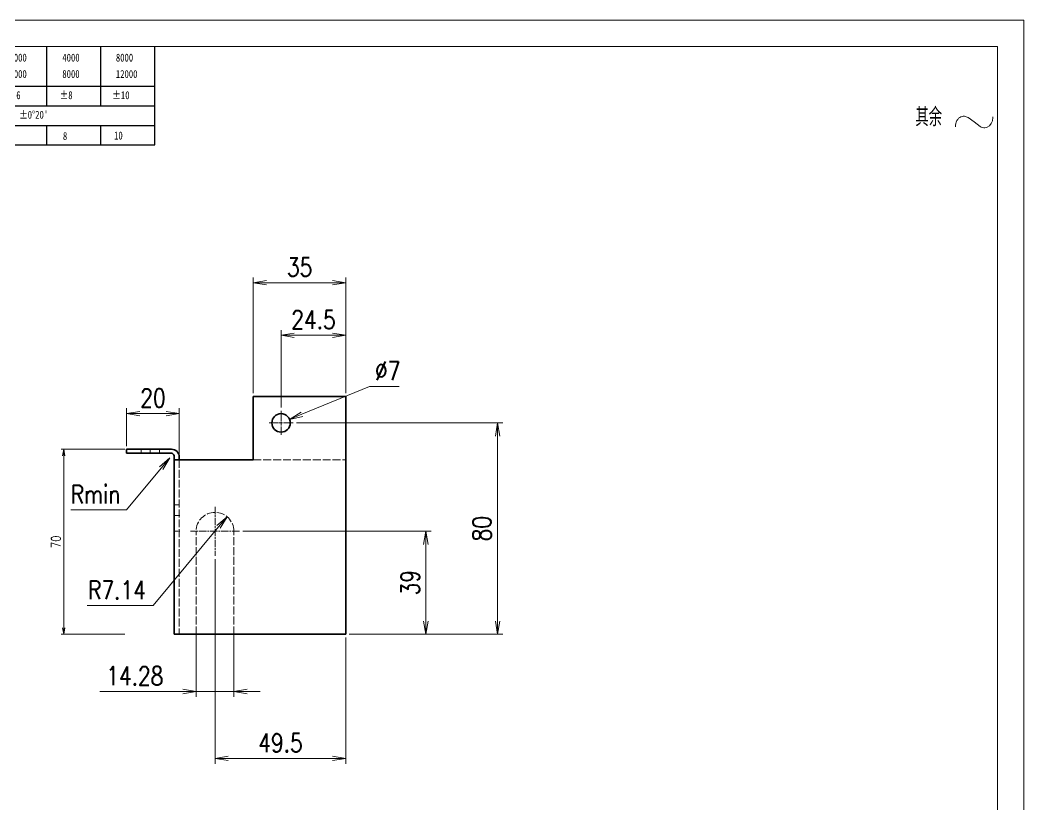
# Model space of a CAD drawing. Header units: inches. Extents: x 269 to 10986, y 1043 to 4337.
# Drawn here: x 4840.9 to 5220.7, y 2699.5 to 2996.5 of the extents above; entities that cross this region are included whole.
import ezdxf

# ---------------------------------------------------------------- set-up
doc = ezdxf.new("R2010")
doc.units = ezdxf.units.IN
doc.header["$MEASUREMENT"] = 0
for name, pattern in [('AM_ISO02W050x2', [3.75, 3, -0.75]), ('AM_ISO08W050x2', [9, 6, -0.75, 1.5, -0.75]), ('DOT2', [0.125, 0, -0.125])]:
    doc.linetypes.add(name, pattern=pattern)
for name, color, linetype, lineweight in [('中心线', 2, 'AM_ISO08W050x2', 18), ('图框', 7, 'Continuous', 18), ('标注线', 3, 'Continuous', 18), ('粗实线', 7, 'Continuous', 35), ('虚线', 1, 'AM_ISO02W050x2', 18)]:
    doc.layers.add(name, color=color, linetype=linetype, lineweight=lineweight)
doc.layers.add('图\\M+19E79\\M+195B6\\M+18E9A', color=7, linetype='Continuous')
doc.layers.add('打印', color=7, linetype='Continuous', lineweight=15, plot=False)
doc.layers.add('打印-禁用', color=7, linetype='Continuous', lineweight=15, plot=False)
doc.styles.add('DIM', font='romans.shx', dxfattribs={"width": 0.8, "bigfont": 'bigfont.shx'})
doc.styles.add('国标', font='simfang.ttf', dxfattribs={"width": 0.8})
doc.styles.add('机械长仿宋', font='gbenor.shx', dxfattribs={"height": 1, "bigfont": 'gbcbig.shx'})
doc.dimstyles.new('XR 1-1$0', dxfattribs={"dimtxt": 3.5, "dimasz": 2.5, "dimexe": 1, "dimexo": 0.625, "dimgap": 1.2, "dimtad": 1, "dimzin": 9, "dimdsep": 46, "dimtxsty": 'DIM', "dimblk": 'OPEN', "dimcen": 0, "dimclrd": 8, "dimclre": 8, "dimclrt": 2, "dimazin": 2, "dimtfac": 0.5, "dimtmove": 0, "dimatfit": 3, "dimldrblk": 'OPEN', "dimfxl": 0, "dimtolj": 2, "dimlwd": 18, "dimlwe": 18, "dimarcsym": 0})
doc.dimstyles.new('XR 1-2$0', dxfattribs={"dimscale": 2, "dimtxt": 3.5, "dimasz": 2.5, "dimexe": 1, "dimexo": 0.625, "dimgap": 1.2, "dimtad": 1, "dimdsep": 46, "dimtxsty": 'DIM', "dimblk": 'OPEN', "dimcen": 0, "dimclrd": 8, "dimclre": 8, "dimclrt": 2, "dimazin": 2, "dimtfac": 0.5, "dimtmove": 0, "dimatfit": 3, "dimldrblk": 'OPEN', "dimfxl": 0, "dimtolj": 2, "dimlwd": 13, "dimlwe": 13, "dimarcsym": 0})
doc.dimstyles.new('XR 1-2$3', dxfattribs={"dimscale": 2, "dimtxt": 3.5, "dimasz": 2.5, "dimexe": 1, "dimexo": 0.625, "dimgap": 1.2, "dimtad": 1, "dimtoh": 1, "dimdsep": 46, "dimtxsty": 'DIM', "dimblk": 'OPEN', "dimcen": 0, "dimclrd": 8, "dimclre": 8, "dimclrt": 2, "dimazin": 2, "dimtfac": 0.5, "dimtofl": 0, "dimtmove": 0, "dimatfit": 3, "dimldrblk": 'OPEN', "dimfxl": 0, "dimtolj": 2, "dimlwd": 18, "dimlwe": 18, "dimarcsym": 0})
doc.dimstyles.new('XR 1-2$4', dxfattribs={"dimscale": 2, "dimtxt": 3.5, "dimasz": 2.5, "dimexe": 1, "dimexo": 0.625, "dimgap": 1.2, "dimtad": 1, "dimtoh": 1, "dimdsep": 46, "dimtxsty": 'DIM', "dimblk": 'OPEN', "dimcen": 0, "dimclrd": 8, "dimclre": 8, "dimclrt": 2, "dimazin": 2, "dimtfac": 0.5, "dimtofl": 0, "dimtmove": 0, "dimatfit": 3, "dimldrblk": 'OPEN', "dimfxl": 0, "dimtolj": 2, "dimlwd": 18, "dimlwe": 18, "dimarcsym": 0})

# ---------------------------------------------------------------- blocks, each defined once
blk = doc.blocks.new('GZDEH零件A3图框V01版')
at = {"layer": '图\\M+19E79\\M+195B6\\M+18E9A', "color": 9}
for p, q in [((3092.64, -1561.98), (3092.64, -1554.46)), ((3102.86, -1561.98), (3102.86, -1554.46)), ((3113.09, -1573.08), (3113.09, -1554.46)), ((2996.09, -1561.98), (3113.09, -1561.98)), ((3092.64, -1565.68), (3092.64, -1561.98)), ((3102.86, -1565.68), (3102.86, -1561.98)), ((2996.09, -1565.68), (3113.09, -1565.68)), ((2996.09, -1569.38), (3113.09, -1569.38)), ((3092.64, -1573.08), (3092.64, -1569.38)), ((3102.86, -1573.08), (3102.86, -1569.38)), ((2990.09, -1573.08), (3113.09, -1573.08))]:
    blk.add_line(p, q, dxfattribs=at)
at = {"layer": '图框', "linetype": 'Continuous'}
for p, q in [((3272.49, -1554.46), (2882.49, -1554.46)), ((3272.49, -1832.96), (3272.49, -1554.46))]:
    blk.add_line(p, q, dxfattribs=at)
at = {"layer": '打印-禁用', "linetype": 'Continuous'}
for p, q in [((3277.49, -1549.46), (2857.49, -1549.46)), ((3277.49, -1846.46), (3277.49, -1549.46))]:
    blk.add_line(p, q, dxfattribs=at)
at = {"layer": '图\\M+19E79\\M+195B6\\M+18E9A', "color": 9, "style": '国标', "width": 0.8}
for s, p in [('2000', (3085.57, -1557.31)), ('4000', (3095.57, -1557.31)), ('8000', (3105.7, -1557.31)), ('4000', (3085.57, -1560.41)), ('8000', (3095.57, -1560.41)), ('12000', (3105.7, -1560.41)), ('±6', (3085.22, -1564.42)), ('±8', (3095.06, -1564.42)), ('±10', (3105.02, -1564.42)), ("±0%%D20'", (3087.38, -1568.12)), ('10', (3105.36, -1572.06)), ('8', (3095.68, -1572.15))]:
    blk.add_text(s, height=1.5, dxfattribs=at).set_placement(p)
blk = doc.blocks.new('DEH A3')
at = {"layer": '图框'}
blk.add_blockref('GZDEH零件A3图框V01版', (-2857.49, 1846.46), dxfattribs=at)
blk = doc.blocks.new('其余不去材料')
at = {"layer": '标注线', "color": 2, "lineweight": 13}
for points in [[(0, 0.17), (0.01, 0.48), (0.07, 0.79), (0.16, 1.09), (0.28, 1.36), (0.44, 1.6), (0.62, 1.8), (0.82, 1.97), (1.04, 2.09), (1.26, 2.17), (1.49, 2.21), (1.72, 2.21), (1.94, 2.17), (2.37, 1.97), (2.41, 1.95)], [(2.41, 1.95), (3.55, 1.11), (4.7, 0.27)], [(4.7, 0.27), (4.91, 0.14), (5.14, 0.05), (5.37, 0), (5.6, 0), (5.82, 0.04), (6.04, 0.11), (6.45, 0.38), (6.79, 0.8), (7.02, 1.34), (7.11, 1.95), (7.11, 2.09)]]:
    blk.add_lwpolyline(points, dxfattribs=at)
at = {"layer": '标注线', "color": 7, "linetype": 'DOT2', "style": '机械长仿宋'}
blk.add_text('其余', height=3.5, dxfattribs=at).set_placement((-7.56, 0.3))
blk = doc.blocks.new('_Open')
at = {"color": 0, "linetype": 'ByBlock', "lineweight": -2}
for p, q in [((-1, 0.167), (0, 0)), ((-1, -0.167), (0, 0)), ((0, 0), (-1, 0))]:
    blk.add_line(p, q, dxfattribs=at)
blk = doc.blocks.new('*D385')
at = {"layer": 'Defpoints', "color": 0, "transparency": 16777216}
for p in [(4897.53, 2830.77), (4898.17, 2831.54)]:
    blk.add_point(p, dxfattribs=at)
at = {"layer": '标注线', "color": 8, "lineweight": 18, "transparency": 16777216}
for p, q in [((4881.19, 2811.09), (4894.34, 2826.93)), ((4860.12, 2811.09), (4881.19, 2811.09))]:
    blk.add_line(p, q, dxfattribs=at)
at = {"layer": '标注线', "color": 8, "lineweight": 18, "transparency": 16777216, "xscale": 5, "yscale": 5, "zscale": 5, "rotation": 50.29563143015528}
blk.add_blockref('_Open', (4897.53, 2830.77), dxfattribs=at)
at = {"layer": '标注线', "color": 2, "transparency": 16777216, "insert": (4869.45, 2816.99), "char_height": 7, "attachment_point": 5, "style": 'DIM'}
blk.add_mtext('\\A2;{\\Fromans,bigfont|c134;Rmin}', dxfattribs=at)
blk = doc.blocks.new('*D386')
at = {"layer": 'Defpoints', "color": 0, "transparency": 16777216}
for p in [(4881.17, 2847.56), (4881.17, 2834.04), (4901.17, 2830.54)]:
    blk.add_point(p, dxfattribs=at)
at = {"layer": '标注线', "color": 8, "lineweight": 13, "transparency": 16777216}
for p, q in [((4881.17, 2835.29), (4881.17, 2849.56)), ((4901.17, 2831.79), (4901.17, 2849.56)), ((4896.17, 2847.56), (4886.17, 2847.56))]:
    blk.add_line(p, q, dxfattribs=at)
at = {"layer": '标注线', "color": 8, "lineweight": 13, "transparency": 16777216, "xscale": 5, "yscale": 5, "zscale": 5, "rotation": 180}
blk.add_blockref('_Open', (4881.17, 2847.56), dxfattribs=at)
at = {"layer": '标注线', "color": 8, "lineweight": 13, "transparency": 16777216, "xscale": 5, "yscale": 5, "zscale": 5}
blk.add_blockref('_Open', (4901.17, 2847.56), dxfattribs=at)
at = {"layer": '标注线', "color": 2, "transparency": 16777216, "insert": (4891.17, 2853.46), "char_height": 7, "attachment_point": 5, "style": 'DIM'}
blk.add_mtext('\\A2;20', dxfattribs=at)
blk = doc.blocks.new('*D387')
at = {"layer": 'Defpoints', "color": 0, "transparency": 16777216}
for p in [(4914.67, 2793.76), (4964.17, 2764.04), (4914.67, 2717.07)]:
    blk.add_point(p, dxfattribs=at)
at = {"layer": '标注线', "color": 8, "lineweight": 13, "transparency": 16777216}
for p, q in [((4914.67, 2792.51), (4914.67, 2715.07)), ((4964.17, 2762.79), (4964.17, 2715.07)), ((4959.17, 2717.07), (4919.67, 2717.07))]:
    blk.add_line(p, q, dxfattribs=at)
at = {"layer": '标注线', "color": 8, "lineweight": 13, "transparency": 16777216, "xscale": 5, "yscale": 5, "zscale": 5, "rotation": 180}
blk.add_blockref('_Open', (4914.67, 2717.07), dxfattribs=at)
at = {"layer": '标注线', "color": 8, "lineweight": 13, "transparency": 16777216, "xscale": 5, "yscale": 5, "zscale": 5}
blk.add_blockref('_Open', (4964.17, 2717.07), dxfattribs=at)
at = {"layer": '标注线', "color": 2, "transparency": 16777216, "insert": (4939.42, 2722.97), "char_height": 7, "attachment_point": 5, "style": 'DIM'}
blk.add_mtext('\\A2;49.5', dxfattribs=at)
blk = doc.blocks.new('*D388')
at = {"layer": 'Defpoints', "color": 0, "transparency": 16777216}
for p in [(4907.53, 2766.73), (4921.81, 2766.73), (4907.53, 2742.4)]:
    blk.add_point(p, dxfattribs=at)
at = {"layer": '标注线', "color": 8, "lineweight": 13, "transparency": 16777216}
for p, q in [((4907.53, 2765.48), (4907.53, 2740.4)), ((4921.81, 2765.48), (4921.81, 2740.4)), ((4902.53, 2742.4), (4871.13, 2742.4)), ((4921.81, 2742.4), (4907.53, 2742.4)), ((4926.81, 2742.4), (4931.81, 2742.4))]:
    blk.add_line(p, q, dxfattribs=at)
at = {"layer": '标注线', "color": 8, "lineweight": 13, "transparency": 16777216, "xscale": 5, "yscale": 5, "zscale": 5}
blk.add_blockref('_Open', (4907.53, 2742.4), dxfattribs=at)
at = {"layer": '标注线', "color": 8, "lineweight": 13, "transparency": 16777216, "xscale": 5, "yscale": 5, "zscale": 5, "rotation": 180}
blk.add_blockref('_Open', (4921.81, 2742.4), dxfattribs=at)
at = {"layer": '标注线', "color": 2, "transparency": 16777216, "insert": (4884.33, 2748.3), "char_height": 7, "attachment_point": 5, "style": 'DIM'}
blk.add_mtext('\\A2;14.28', dxfattribs=at)
blk = doc.blocks.new('*D389')
at = {"layer": 'Defpoints', "color": 0, "transparency": 16777216}
for p in [(4923.95, 2803.04), (4994.45, 2803.04), (4964.17, 2764.04)]:
    blk.add_point(p, dxfattribs=at)
at = {"layer": '标注线', "color": 8, "lineweight": 13, "transparency": 16777216}
for p, q in [((4925.2, 2803.04), (4996.45, 2803.04)), ((4994.45, 2769.04), (4994.45, 2798.04)), ((4965.42, 2764.04), (4996.45, 2764.04))]:
    blk.add_line(p, q, dxfattribs=at)
at = {"layer": '标注线', "color": 8, "lineweight": 13, "transparency": 16777216, "xscale": 5, "yscale": 5, "zscale": 5}
for p, rotation in [((4994.45, 2803.04), 90), ((4994.45, 2764.04), 270)]:
    blk.add_blockref('_Open', p, dxfattribs=dict(at, rotation=rotation))
at = {"layer": '标注线', "color": 2, "transparency": 16777216, "insert": (4988.55, 2783.54), "char_height": 7, "attachment_point": 5, "rotation": 90, "style": 'DIM'}
blk.add_mtext('\\A2;39', dxfattribs=at)
blk = doc.blocks.new('*D390')
at = {"layer": 'Defpoints', "color": 0, "transparency": 16777216}
for p in [(4944.22, 2844.04), (5021.58, 2844.04), (4964.17, 2764.04)]:
    blk.add_point(p, dxfattribs=at)
at = {"layer": '标注线', "color": 8, "lineweight": 13, "transparency": 16777216}
for p, q in [((4945.47, 2844.04), (5023.58, 2844.04)), ((5021.58, 2769.04), (5021.58, 2839.04)), ((4965.42, 2764.04), (5023.58, 2764.04))]:
    blk.add_line(p, q, dxfattribs=at)
at = {"layer": '标注线', "color": 8, "lineweight": 13, "transparency": 16777216, "xscale": 5, "yscale": 5, "zscale": 5}
for p, rotation in [((5021.58, 2844.04), 90), ((5021.58, 2764.04), 270)]:
    blk.add_blockref('_Open', p, dxfattribs=dict(at, rotation=rotation))
at = {"layer": '标注线', "color": 2, "transparency": 16777216, "insert": (5015.68, 2804.04), "char_height": 7, "attachment_point": 5, "rotation": 90, "style": 'DIM'}
blk.add_mtext('\\A2;80', dxfattribs=at)
blk = doc.blocks.new('*D391')
at = {"layer": 'Defpoints', "color": 0, "transparency": 16777216}
for p in [(4939.67, 2877.19), (4964.17, 2854.04), (4939.67, 2848.59)]:
    blk.add_point(p, dxfattribs=at)
at = {"layer": '标注线', "color": 8, "lineweight": 13, "transparency": 16777216}
for p, q in [((4939.67, 2849.84), (4939.67, 2879.19)), ((4964.17, 2855.29), (4964.17, 2879.19)), ((4959.17, 2877.19), (4944.67, 2877.19))]:
    blk.add_line(p, q, dxfattribs=at)
at = {"layer": '标注线', "color": 8, "lineweight": 13, "transparency": 16777216, "xscale": 5, "yscale": 5, "zscale": 5, "rotation": 180}
blk.add_blockref('_Open', (4939.67, 2877.19), dxfattribs=at)
at = {"layer": '标注线', "color": 8, "lineweight": 13, "transparency": 16777216, "xscale": 5, "yscale": 5, "zscale": 5}
blk.add_blockref('_Open', (4964.17, 2877.19), dxfattribs=at)
at = {"layer": '标注线', "color": 2, "transparency": 16777216, "insert": (4951.92, 2883.09), "char_height": 7, "attachment_point": 5, "style": 'DIM'}
blk.add_mtext('\\A2;24.5', dxfattribs=at)
blk = doc.blocks.new('*D392')
at = {"layer": 'Defpoints', "color": 0, "transparency": 16777216}
for p in [(4929.17, 2897.08), (4929.17, 2854.04), (4964.17, 2854.04)]:
    blk.add_point(p, dxfattribs=at)
at = {"layer": '标注线', "color": 8, "lineweight": 13, "transparency": 16777216}
for p, q in [((4929.17, 2855.29), (4929.17, 2899.08)), ((4964.17, 2855.29), (4964.17, 2899.08)), ((4959.17, 2897.08), (4934.17, 2897.08))]:
    blk.add_line(p, q, dxfattribs=at)
at = {"layer": '标注线', "color": 8, "lineweight": 13, "transparency": 16777216, "xscale": 5, "yscale": 5, "zscale": 5, "rotation": 180}
blk.add_blockref('_Open', (4929.17, 2897.08), dxfattribs=at)
at = {"layer": '标注线', "color": 8, "lineweight": 13, "transparency": 16777216, "xscale": 5, "yscale": 5, "zscale": 5}
blk.add_blockref('_Open', (4964.17, 2897.08), dxfattribs=at)
at = {"layer": '标注线', "color": 2, "transparency": 16777216, "insert": (4946.67, 2902.98), "char_height": 7, "attachment_point": 5, "style": 'DIM'}
blk.add_mtext('\\A2;35', dxfattribs=at)
blk = doc.blocks.new('*D393')
at = {"layer": 'Defpoints', "color": 0, "transparency": 16777216}
for p in [(4942.91, 2845.38), (4936.43, 2842.71)]:
    blk.add_point(p, dxfattribs=at)
at = {"layer": '标注线', "color": 8, "lineweight": 18, "transparency": 16777216}
for p, q in [((4973.18, 2857.84), (4947.53, 2847.28)), ((4984.38, 2857.84), (4973.18, 2857.84))]:
    blk.add_line(p, q, dxfattribs=at)
at = {"layer": '标注线', "color": 8, "lineweight": 18, "transparency": 16777216, "xscale": 5, "yscale": 5, "zscale": 5, "rotation": 202.3842217428539}
blk.add_blockref('_Open', (4942.91, 2845.38), dxfattribs=at)
at = {"layer": '标注线', "color": 2, "transparency": 16777216, "insert": (4979.98, 2863.74), "char_height": 7, "attachment_point": 5, "style": 'DIM'}
blk.add_mtext('\\A2;∅7', dxfattribs=at)
blk = doc.blocks.new('*D448')
at = {"layer": 'Defpoints', "color": 0, "transparency": 16777216}
for p in [(4919.23, 2808.53), (4914.67, 2803.04)]:
    blk.add_point(p, dxfattribs=at)
at = {"layer": '标注线', "color": 8, "lineweight": 18, "transparency": 16777216}
for p, q in [((4891.32, 2774.92), (4916.04, 2804.69)), ((4866.25, 2774.92), (4891.32, 2774.92))]:
    blk.add_line(p, q, dxfattribs=at)
at = {"layer": '标注线', "color": 8, "lineweight": 18, "transparency": 16777216, "xscale": 5, "yscale": 5, "zscale": 5, "rotation": 50.29156218332785}
blk.add_blockref('_Open', (4919.23, 2808.53), dxfattribs=at)
at = {"layer": '标注线', "color": 2, "transparency": 16777216, "insert": (4877.58, 2780.82), "char_height": 7, "attachment_point": 5, "style": 'DIM'}
blk.add_mtext('\\A2;R7.14', dxfattribs=at)
blk = doc.blocks.new('*D1249')
at = {"color": 8, "lineweight": 18, "transparency": 16777216}
for p, q in [((4880.54, 2834.04), (4856.42, 2834.04)), ((4857.42, 2831.54), (4857.42, 2766.54)), ((4880.54, 2764.04), (4856.42, 2764.04))]:
    blk.add_line(p, q, dxfattribs=at)
at = {"layer": 'Defpoints', "color": 0, "transparency": 16777216}
for p in [(4881.17, 2834.04), (4857.42, 2764.04), (4881.17, 2764.04)]:
    blk.add_point(p, dxfattribs=at)
at = {"color": 8, "lineweight": 18, "transparency": 16777216, "xscale": 2.5, "yscale": 2.5, "zscale": 2.5}
for p, rotation in [((4857.42, 2834.04), 90), ((4857.42, 2764.04), 270)]:
    blk.add_blockref('_Open', p, dxfattribs=dict(at, rotation=rotation))
at = {"color": 2, "transparency": 16777216, "insert": (4854.47, 2799.04), "char_height": 3.5, "attachment_point": 5, "rotation": 90, "style": 'DIM'}
blk.add_mtext('\\A2;70', dxfattribs=at)

msp = doc.modelspace()

# ---------------------------------------------------------------- linework, layer by layer
at = {"layer": '中心线', "ltscale": 0.2275}
for p, q in [((4939.67, 2848.593), (4939.67, 2839.493)), ((4944.22, 2844.043), (4935.12, 2844.043))]:
    msp.add_line(p, q, dxfattribs=at)
at = {"layer": '中心线', "ltscale": 0.045}
msp.add_line((4890.17, 2832.393), (4890.17, 2834.193), dxfattribs=at)
at = {"layer": '中心线', "ltscale": 0.464026}
for p, q in [((4914.67, 2812.323), (4914.67, 2793.762)), ((4923.95, 2803.043), (4905.389, 2803.043))]:
    msp.add_line(p, q, dxfattribs=at)
at = {"layer": '中心线', "ltscale": 0.06}
msp.add_line((4898.97, 2809.043), (4901.37, 2809.043), dxfattribs=at)
at = {"layer": '中心线', "ltscale": 0.060015}
msp.add_line((4901.37, 2803.043), (4898.969, 2803.043), dxfattribs=at)
at = {"layer": '打印'}
msp.add_lwpolyline([(4380.749, 2996.472), (5220.749, 2996.472), (5220.749, 2402.472), (4380.749, 2402.472)], close=True, dxfattribs=at)
at = {"layer": '粗实线'}
for p, q in [((4929.17, 2830.043), (4929.17, 2854.043)), ((4964.17, 2854.043), (4929.17, 2854.043)), ((4964.17, 2854.043), (4964.17, 2764.043)), ((4899.17, 2764.043), (4899.17, 2830.043)), ((4902.17, 2830.043), (4929.17, 2830.043)), ((4902.17, 2764.043), (4964.17, 2764.043))]:
    msp.add_line(p, q, dxfattribs=at)
at = {"layer": '粗实线', "ltscale": 0.425}
for p, q in [((4881.17, 2834.043), (4898.17, 2834.043)), ((4898.17, 2832.543), (4881.17, 2832.543))]:
    msp.add_line(p, q, dxfattribs=at)
at = {"layer": '粗实线', "ltscale": 0.0375}
for p, q in [((4881.17, 2832.543), (4881.17, 2834.043)), ((4899.17, 2831.543), (4899.17, 2830.043))]:
    msp.add_line(p, q, dxfattribs=at)
at = {"layer": '粗实线', "ltscale": 0.075}
for p, q in [((4902.17, 2830.043), (4899.17, 2830.043)), ((4899.17, 2764.043), (4902.17, 2764.043))]:
    msp.add_line(p, q, dxfattribs=at)
at = {"layer": '粗实线', "ltscale": 0.025}
msp.add_line((4901.17, 2830.043), (4901.17, 2831.043), dxfattribs=at)
at = {"layer": '粗实线'}
msp.add_circle((4939.67, 2844.043), 3.5, dxfattribs=at)
for centre, radius in [((4898.17, 2831.043), 3), ((4898.17, 2831.543), 1)]:
    msp.add_arc(centre, radius, 0, 90, dxfattribs=at)
at = {"layer": '虚线', "ltscale": 0.0375}
for p, q in [((4886.67, 2832.543), (4886.67, 2834.043)), ((4893.67, 2832.543), (4893.67, 2834.043))]:
    msp.add_line(p, q, dxfattribs=at)
at = {"layer": '虚线'}
for p, q in [((4901.17, 2830.043), (4901.17, 2764.043)), ((4929.17, 2830.043), (4964.17, 2830.043)), ((4907.531, 2764.043), (4907.531, 2803.043)), ((4921.809, 2764.043), (4921.809, 2803.043))]:
    msp.add_line(p, q, dxfattribs=at)
at = {"layer": '虚线', "ltscale": 0.05}
for p, q in [((4899.17, 2813.043), (4901.17, 2813.043)), ((4899.17, 2813.043), (4901.17, 2813.043)), ((4901.17, 2813.043), (4899.17, 2813.043))]:
    msp.add_line(p, q, dxfattribs=at)
at = {"layer": '虚线'}
msp.add_arc((4914.67, 2803.043), 7.139, 0, 180, dxfattribs=at)

# ---------------------------------------------------------------- block references
at = {"layer": '图框', "xscale": 2, "yscale": 2, "zscale": 2}
msp.add_blockref('DEH A3', (4380.749, 2402.472), dxfattribs=at)
at = {"layer": '标注线', "xscale": 2, "yscale": 2, "zscale": 2}
msp.add_blockref('其余不去材料', (5194.813, 2955.696), dxfattribs=at)

# ---------------------------------------------------------------- dimensions: what is measured, and where the dimension line sits
dim = msp.add_linear_dim(base=(4857.422, 2764.043), p1=(4881.17, 2834.043), p2=(4881.17, 2764.043), angle=90, dimstyle='XR 1-1$0')
dim.commit()
dim.dimension.update_dxf_attribs({"geometry": '*D1249', "text_midpoint": (4854.472, 2799.043)})
at = {"layer": '标注线'}
for base, p1, p2, picture, middle in [((4929.17, 2897.078), (4964.17, 2854.043), (4929.17, 2854.043), '*D392', (4946.67, 2902.978)), ((4939.67, 2877.185), (4964.17, 2854.043), (4939.67, 2848.593), '*D391', (4951.92, 2883.085)), ((4881.17, 2847.563), (4901.17, 2830.543), (4881.17, 2834.043), '*D386', (4891.17, 2853.463)), ((4914.67, 2717.069), (4964.17, 2764.043), (4914.67, 2793.762), '*D387', (4939.42, 2722.969)), ((4907.531, 2742.399), (4921.809, 2766.731), (4907.531, 2766.731), '*D388', (4884.331, 2748.299))]:
    dim = msp.add_linear_dim(base=base, p1=p1, p2=p2, dimstyle='XR 1-2$0', dxfattribs=at)
    dim.commit()
    dim.dimension.update_dxf_attribs({"geometry": picture, "text_midpoint": middle})
dim = msp.add_diameter_dim_2p(p1=(4936.434, 2842.71), p2=(4942.906, 2845.376), dimstyle='XR 1-2$3', dxfattribs=at)
dim.commit()
dim.dimension.update_dxf_attribs({"geometry": '*D393', "text_midpoint": (4979.976, 2857.842), "dimtype": 163})
for base, p2, picture, middle in [((5021.578, 2844.043), (4944.22, 2844.043), '*D390', (5015.678, 2804.043)), ((4994.45, 2803.043), (4923.95, 2803.043), '*D389', (4988.55, 2783.543))]:
    dim = msp.add_linear_dim(base=base, p1=(4964.17, 2764.043), p2=p2, angle=90, dimstyle='XR 1-2$0', dxfattribs=at)
    dim.commit()
    dim.dimension.update_dxf_attribs({"geometry": picture, "text_midpoint": middle})
dim = msp.add_radius_dim(center=(4898.17, 2831.543), mpoint=(4897.531, 2830.773), text='{\\Fromans,bigfont|c134;Rmin}', dimstyle='XR 1-2$4', dxfattribs=at)
dim.commit()
dim.dimension.update_dxf_attribs({"geometry": '*D385', "text_midpoint": (4869.452, 2811.088), "dimtype": 164})
dim = msp.add_radius_dim(center=(4914.67, 2803.043), mpoint=(4919.231, 2808.535), dimstyle='XR 1-2$4', override={"dimtmove": 1}, dxfattribs=at)
dim.commit()
dim.dimension.update_dxf_attribs({"geometry": '*D448', "text_midpoint": (4891.316, 2774.921), "dimtype": 164})

doc.saveas('drawing.dxf')
